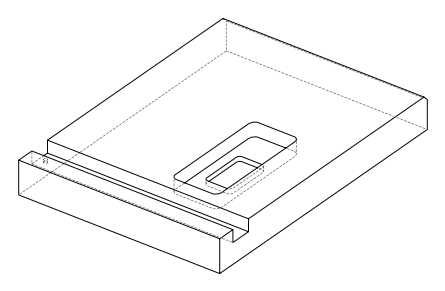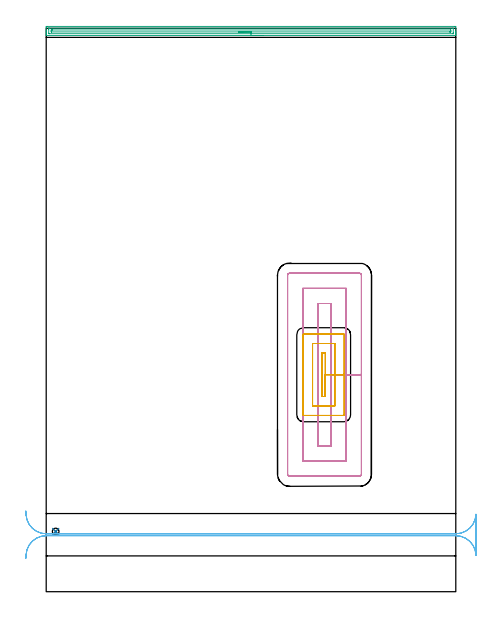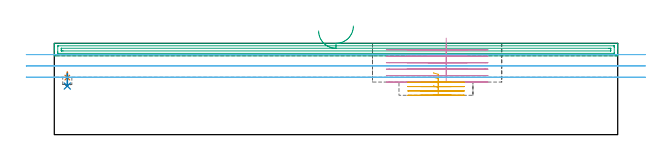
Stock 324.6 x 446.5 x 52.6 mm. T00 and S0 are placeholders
(PLAN: 6 operations, 5 tool changes, 29.8 min)
(1 SPOT_DRILL | STEP1POCKET | NXT0321_9005460120000 | 0.03 min | 2067 mm3)
(2 DRILL_BLIND_HOLE_INTO_CENTER | STEP1POCKET | NXT0301_024 | 0.03 min | 105 mm3)
(3 AREA_MILL | FG_CHAMFER_SURFACE | UGT0205_001 | 7.98 min | 8414 mm3)
(4 MILL_RECTANGULAR_POCKET | POCKET_RECTANGULAR_STRAIGHT | UGT0201_008 | Follow Part, ap 4, ae 75% | 13.25 min | 292193 mm3)
(5 MILL_RECTANGULAR_POCKET_1 | POCKET_RECTANGULAR_STRAIGHT_1 | NXT0201_013 | Follow Part, ap 2.5, ae 75% | 3.7 min | 23927 mm3)
(6 MILL_RECTANGULAR_SLOT | SLOT_RECTANGULAR | UGT0201_004 | Follow Part, ap 8, ae 75% | 4.76 min | 210087 mm3)
(TOOL NXT0321_9005460120000 | NC Spot Drill, 142deg, 12mm, Carbide, Uncoated | D12 PA142 FL30 Z2)
(TOOL NXT0301_024 | Carbide Drill 5.3mm [860.1-0530-027A1-MM 2214] | D5.3 PA140 FL44 Z2)
(TOOL UGT0205_001 | Chamfer Mill 20 x 3 x 45 deg. | D20 FL50 Z2)
(TOOL UGT0201_008 | End Mill 16 mm | D16 FL32 Z4)
(TOOL NXT0201_013 | ENDMILL 10mm | D10 FL30 Z4)
(TOOL UGT0201_004 | End Mill 32 mm | D32 FL53 Z6)
(OP 1 SPOT_DRILL)
G17 G21 G94 G90
T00 M6
G54
G17 G0 G90 X7.5 Y47.7 S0 M3
G43 Z62.6 H0
G94 G81 G98 Z32.872 F250. R36.1
G80
M5
M2
(OP 2 DRILL_BLIND_HOLE_INTO_CENTER)
G17 G21 G94 G90
T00 M6
G54
G17 G0 G90 X7.5 Y47.7 S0 M3
G43 Z62.6 H1
G94 G81 G98 Z28. F250. R35.1
G80
M5
M2
(OP 3 AREA_MILL)
G17 G21 G94 G90
T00 M6
G54
G17 G0 G90 X172.3 Y440.8 S1061 M3
G43 Z62.6 H0
G94 G1 X172.262 Z61.728 F250.
X172.148 Z60.863
X171.959 Z60.012
X171.697 Z59.18
X171.363 Z58.374
X170.96 Z57.6
X170.492 Z56.864
X169.96 Z56.172
X169.371 Z55.529
X168.728 Z54.939
X168.036 Z54.408
X167.3 Z53.94
X166.526 Z53.537
X165.72 Z53.203
X164.888 Z52.941
X164.036 Z52.752
X163.172 Z52.638
X162.3 Z52.6
X0.17
X0.008 Y440.803 Z52.588
X0. Y440.823 Z52.568
Y441.183 Z52.217
Y441.512 Z51.887
Y442.187 Z51.208
Y443.41 Z49.987
Y443.957 Z49.437
Y444.569 Z48.826
Y447.224 Z46.173
X0.003 Y447.498 Z45.899
X0.009 Y447.991 Z45.406
X0.116 Y447.995 Z45.403
X0.617 Y448. Z45.4
X323.476
X323.983 Y447.999 Z45.401
X324.484 Y447.994 Z45.403
X324.591 Y447.991 Z45.406
X324.6 Y447.498 Z45.899
Y443.957 Z49.437
Y443.41 Z49.987
Y443.072 Z50.324
Y442.525 Z50.871
Y442.187 Z51.208
Y441.512 Z51.887
Y441.183 Z52.216
Y440.823 Z52.568
X324.592 Y440.803 Z52.588
X324.43 Y440.8 Z52.6
X162.3
Y442.214 Z51.186
X2.404 Y442.215 Z51.185
X2.375 Y442.216 Z51.184
X2.01 Y442.234 Z51.166
X2.007 Y442.342 Z51.058
X2.001 Y442.586 Z50.814
X2. Y445.728 Z47.672
X2.001 Y446.126 Z47.274
X2.008 Y446.527 Z46.873
X2.01 Y446.575 Z46.825
X2.027 Y446.579 Z46.821
X2.079 Y446.582 Z46.818
X2.187 Y446.585 Z46.815
X2.404 Y446.586 Z46.814
X322.196 Y446.585 Z46.815
X322.225 Y446.584 Z46.816
X322.59 Y446.566 Z46.834
X322.593 Y446.458 Z46.942
X322.599 Y446.214 Z47.186
X322.6 Y443.072 Z50.328
X322.599 Y442.674 Z50.726
X322.592 Y442.273 Z51.127
X322.59 Y442.225 Z51.175
X322.573 Y442.221 Z51.179
X322.521 Y442.218 Z51.182
X322.413 Y442.216 Z51.184
X322.196 Y442.214 Z51.186
X162.3
Y443.629 Z49.771
X4.19
X4.08 Y443.63 Z49.77
X4.04 Y443.632 Z49.768
X4.022 Y443.635 Z49.765
X4.01 Y443.646 Z49.754
X4.006 Y443.769 Z49.631
X4.002 Y443.957 Z49.443
X4. Y444.146 Z49.254
Y444.843 Z48.557
Y445.03 Z48.37
X4.003 Y445.094 Z48.306
X4.008 Y445.143 Z48.257
X4.013 Y445.165 Z48.235
X4.025 Y445.166 Z48.234
X4.19 Y445.169 Z48.231
X4.752 Y445.171 Z48.229
X5.083 Y445.172 Z48.228
X320.41 Y445.171 Z48.229
X320.52 Y445.17 Z48.23
X320.56 Y445.168 Z48.232
X320.578 Y445.165 Z48.235
X320.59 Y445.154 Z48.246
X320.594 Y445.031 Z48.369
X320.598 Y444.843 Z48.557
X320.6 Y444.654 Z48.746
Y443.957 Z49.443
X320.599 Y443.77 Z49.63
X320.597 Y443.706 Z49.694
X320.592 Y443.657 Z49.743
X320.587 Y443.635 Z49.765
X320.575 Y443.634 Z49.766
X320.41 Y443.631 Z49.769
X319.848 Y443.629 Z49.771
X319.517
X162.3
X161.428 Z49.81
X160.564 Z49.923
X159.712 Z50.112
X158.88 Z50.375
X158.074 Z50.708
X157.3 Z51.111
X156.564 Z51.58
X155.872 Z52.111
X155.229 Z52.7
X154.64 Z53.344
X154.108 Z54.036
X153.64 Z54.771
X153.237 Z55.545
X152.903 Z56.351
X152.641 Z57.183
X152.452 Z58.035
X152.338 Z58.9
X152.3 Z59.771
G0 Z62.6
M5
M2
(OP 4 MILL_RECTANGULAR_POCKET)
G17 G21 G94 G90
T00 M6
G54
G17 G0 G90 X225.8 Y146.883 S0 M3
G43 Z62.6 H0
Z55.6
G94 G1 Y171.95 Z48.883 F250.
Y228.4 F500.
X215.3
Y115.5
X225.8
Y171.95
X237.8
Y240.4
X203.3
Y103.5
X237.8
Y171.95
X249.8
Y250.8
G3 X248.2 Y252.4 R1.6
G1 X192.9
G3 X191.3 Y250.8 R1.6
G1 Y93.1
G3 X192.9 Y91.5 R1.6
G1 X248.2
G3 X249.8 Y93.1 R1.6
G1 Y171.95
Y172.95
G0 X225.8 Y146.883 Z51.883
G1 Y171.95 Z45.167 F250.
Y228.4 F500.
X215.3
Y115.5
X225.8
Y171.95
X237.8
Y240.4
X203.3
Y103.5
X237.8
Y171.95
X249.8
Y250.8
G3 X248.2 Y252.4 R1.6
G1 X192.9
G3 X191.3 Y250.8 R1.6
G1 Y93.1
G3 X192.9 Y91.5 R1.6
G1 X248.2
G3 X249.8 Y93.1 R1.6
G1 Y171.95
Y172.95
G0 X225.8 Y146.883 Z48.167
G1 Y171.95 Z41.45 F250.
Y228.4 F500.
X215.3
Y115.5
X225.8
Y171.95
X237.8
Y240.4
X203.3
Y103.5
X237.8
Y171.95
X249.8
Y250.8
G3 X248.2 Y252.4 R1.6
G1 X192.9
G3 X191.3 Y250.8 R1.6
G1 Y93.1
G3 X192.9 Y91.5 R1.6
G1 X248.2
G3 X249.8 Y93.1 R1.6
G1 Y171.95
Y172.95
G0 X225.8 Y146.883 Z44.45
G1 Y171.95 Z37.733 F250.
Y228.4 F500.
X215.3
Y115.5
X225.8
Y171.95
X237.8
Y240.4
X203.3
Y103.5
X237.8
Y171.95
X249.8
Y250.8
G3 X248.2 Y252.4 R1.6
G1 X192.9
G3 X191.3 Y250.8 R1.6
G1 Y93.1
G3 X192.9 Y91.5 R1.6
G1 X248.2
G3 X249.8 Y93.1 R1.6
G1 Y171.95
Y172.95
G0 X225.8 Y146.883 Z40.733
G1 Y171.95 Z34.017 F250.
Y228.4 F500.
X215.3
Y115.5
X225.8
Y171.95
X237.8
Y240.4
X203.3
Y103.5
X237.8
Y171.95
X249.8
Y250.8
G3 X248.2 Y252.4 R1.6
G1 X192.9
G3 X191.3 Y250.8 R1.6
G1 Y93.1
G3 X192.9 Y91.5 R1.6
G1 X248.2
G3 X249.8 Y93.1 R1.6
G1 Y171.95
Y172.95
G0 X225.8 Y146.883 Z37.017
G1 Y171.95 Z30.3 F250.
Y228.4 F500.
X215.3
Y115.5
X225.8
Y171.95
X237.8
Y240.4
X203.3
Y103.5
X237.8
Y171.95
X249.8
Y250.8
G3 X248.2 Y252.4 R1.6
G1 X192.9
G3 X191.3 Y250.8 R1.6
G1 Y93.1
G3 X192.9 Y91.5 R1.6
G1 X248.2
G3 X249.8 Y93.1 R1.6
G1 Y171.95
Y172.95
G0 Z62.6
M5
M2
(OP 5 MILL_RECTANGULAR_POCKET_1)
G17 G21 G94 G90
T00 M6
G54
G17 G0 G90 X218.6 Y155.345 S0 M3
G43 Z62.6 H0
Z35.667
G94 G1 Y154.7 Z35.494 F250.
X221.2 Z34.797
Y171.95 Z30.175
Y189.2 F500.
X218.6
Y154.7
X221.2
Y171.95
X228.7
Y196.7
X211.1
Y147.2
X228.7
Y171.95
X236.2
Y203.8
G3 X235.8 Y204.2 R0.4
G1 X204.
G3 X203.6 Y203.8 R0.4
G1 Y140.1
G3 X204. Y139.7 R0.4
G1 X235.8
G3 X236.2 Y140.1 R0.4
G1 Y171.95
Y172.95
G0 X218.6 Y155.345 Z33.175
G1 Y154.7 Z33.002 F250.
X221.2 Z32.305
Y171.95 Z27.683
Y189.2 F500.
X218.6
Y154.7
X221.2
Y171.95
X228.7
Y196.7
X211.1
Y147.2
X228.7
Y171.95
X236.2
Y203.8
G3 X235.8 Y204.2 R0.4
G1 X204.
G3 X203.6 Y203.8 R0.4
G1 Y140.1
G3 X204. Y139.7 R0.4
G1 X235.8
G3 X236.2 Y140.1 R0.4
G1 Y171.95
Y172.95
G0 X218.6 Y155.345 Z30.683
G1 Y154.7 Z30.51 F250.
X221.2 Z29.814
Y171.95 Z25.192
Y189.2 F500.
X218.6
Y154.7
X221.2
Y171.95
X228.7
Y196.7
X211.1
Y147.2
X228.7
Y171.95
X236.2
Y203.8
G3 X235.8 Y204.2 R0.4
G1 X204.
G3 X203.6 Y203.8 R0.4
G1 Y140.1
G3 X204. Y139.7 R0.4
G1 X235.8
G3 X236.2 Y140.1 R0.4
G1 Y171.95
Y172.95
G0 X218.6 Y155.345 Z28.192
G1 Y154.7 Z28.019 F250.
X221.2 Z27.322
Y171.95 Z22.7
Y189.2 F500.
X218.6
Y154.7
X221.2
Y171.95
X228.7
Y196.7
X211.1
Y147.2
X228.7
Y171.95
X236.2
Y203.8
G3 X235.8 Y204.2 R0.4
G1 X204.
G3 X203.6 Y203.8 R0.4
G1 Y140.1
G3 X204. Y139.7 R0.4
G1 X235.8
G3 X236.2 Y140.1 R0.4
G1 Y171.95
Y172.95
G0 Z62.6
M5
M2
(OP 6 MILL_RECTANGULAR_SLOT)
G17 G21 G94 G90
T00 M6
G54
G17 G0 G90 X-16.154 Y26.385 S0 M3
G43 Z62.6 H0
Z46.1
G94 G1 X-15.97 Y29.379 F250.
G2 X0. Y44.4 R16. F500.
G1 X324.6
G2 X340.59 Y28.966 R16.
G1 Y61.334
G2 X324.6 Y45.9 R16.
G1 X0.
G2 X-15.97 Y60.921 R16.
G1 X-16.154 Y63.915 F250.
G0 Y26.385 Z39.6
G1 X-15.97 Y29.379
G2 X0. Y44.4 R16. F500.
G1 X324.6
G2 X340.59 Y28.966 R16.
G1 Y61.334
G2 X324.6 Y45.9 R16.
G1 X0.
G2 X-15.97 Y60.921 R16.
G1 X-16.154 Y63.915 F250.
G0 Y26.385 Z33.1
G1 X-15.97 Y29.379
G2 X0. Y44.4 R16. F500.
G1 X324.6
G2 X340.59 Y28.966 R16.
G1 Y61.334
G2 X324.6 Y45.9 R16.
G1 X0.
G2 X-15.97 Y60.921 R16.
G1 X-16.154 Y63.915 F250.
G0 Z62.6
M5
M2
